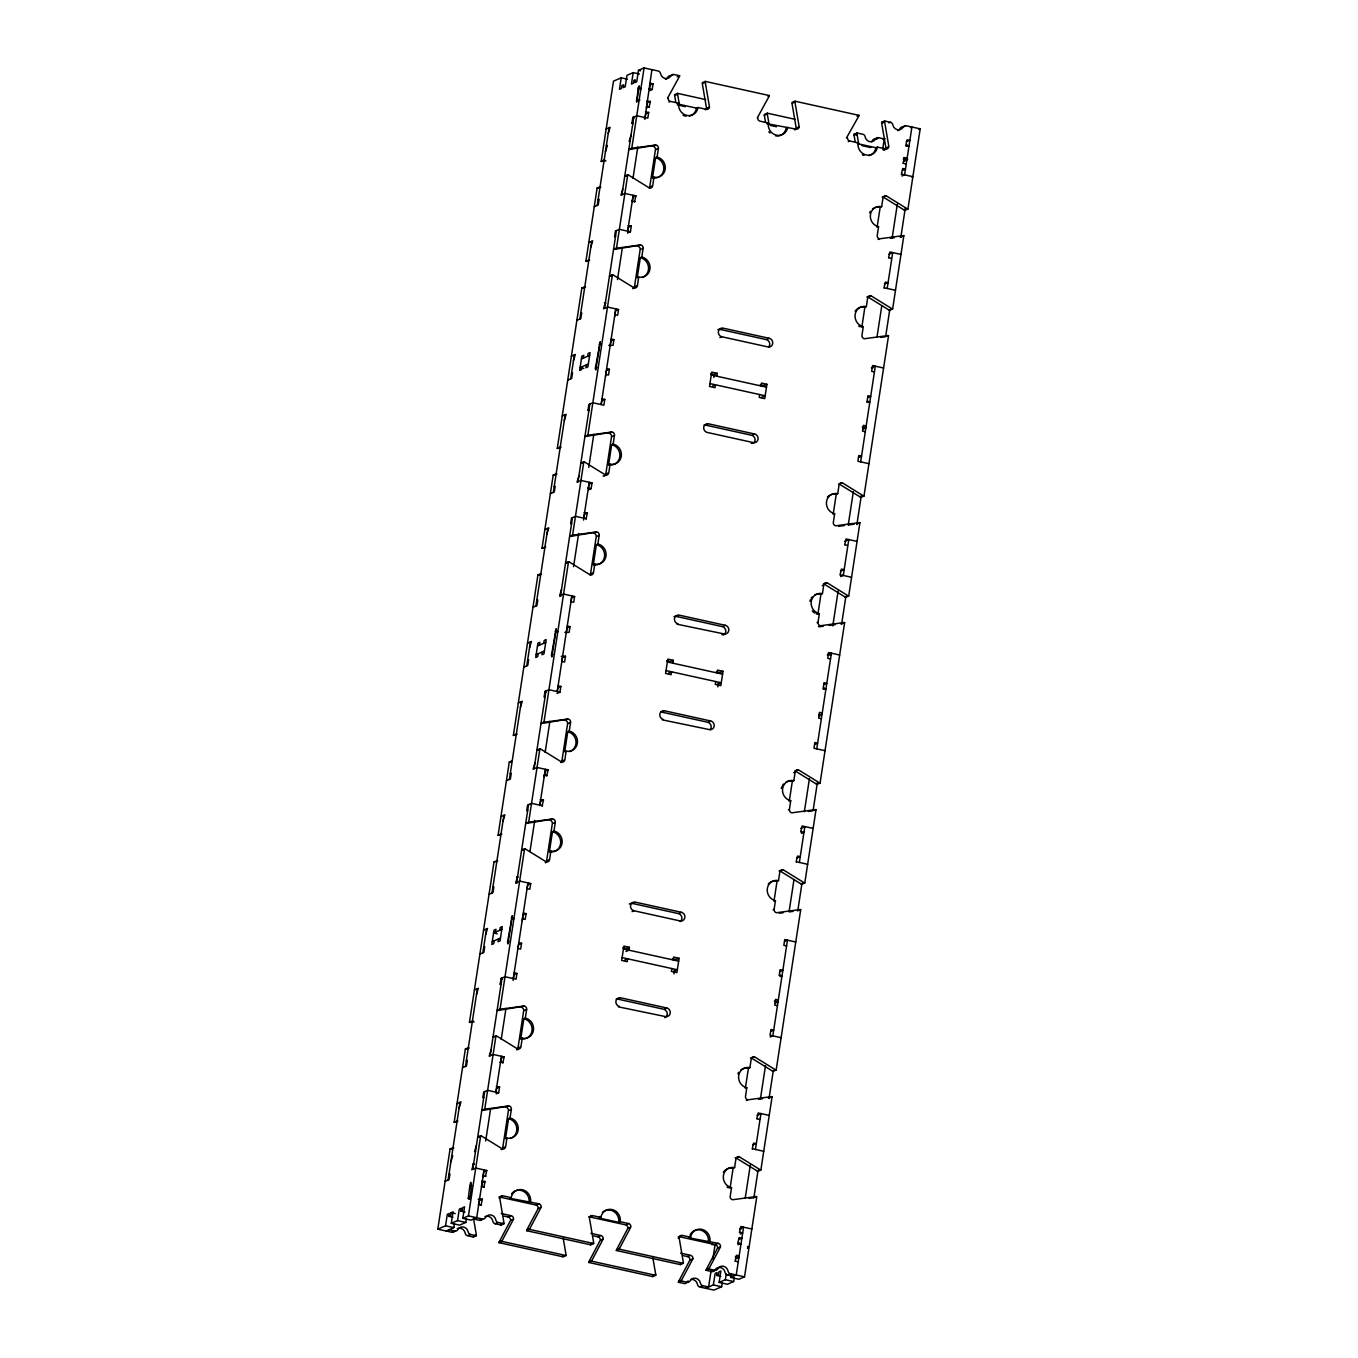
<?xml version="1.0" encoding="UTF-8"?>
<svg xmlns="http://www.w3.org/2000/svg" width="1358" height="1358" viewBox="0 0 1358 1358"><rect width="100%" height="100%" fill="white"/><g stroke="black" fill="none" stroke-linecap="round" stroke-linejoin="round"><path stroke-width="1.5" d="M907.585 146.104L907.348 144.966L906.346 146.019M824.476 689.304L824.136 687.844L823.237 689.117M468.323 1198.401C471.65 1204.936 472.601 1159.155 468.323 1198.401L470.394 1198.859M507.536 942.129L507.96 943.963L512.272 915.75L507.536 942.129L509.029 941.501M551.467 655.133L551.874 656.966L556.186 628.754L551.467 655.133L552.944 654.505M595.381 368.137L595.789 369.97L600.236 341.724L595.381 368.137L596.858 367.492M775.367 1001.253L775.774 1003.087L778.321 999.963L775.571 999.369L774.688 1005.107L777.455 1005.718M819.281 714.257L819.689 716.09L822.252 712.967L819.485 712.356L818.602 718.11L821.369 718.705M863.196 427.261L863.603 429.094L866.166 425.971L863.399 425.36L862.517 431.097L865.284 431.708M904.19 159.395L904.598 161.229L907.144 158.105L903.902 157.715M454.387 1231.197L451.908 1232.266L437.802 1229.16L450.075 1148.936L453.046 1147.663A2.971 2.767 66.6 0 1 453.81 1147.951M454.964 1122.353A2.971 2.767 66.6 0 1 454.166 1122.302L465.37 1049.021L468.34 1047.731A2.971 2.767 66.6 0 1 469.104 1048.02M474.163 1021.895L470.258 1022.421A2.971 2.767 66.6 0 1 469.444 1022.37L494.006 861.94L496.96 860.649A2.971 2.767 66.6 0 1 497.741 860.955M498.878 835.357A2.971 2.767 66.6 0 1 498.08 835.306L509.284 762.008L512.255 760.735M514.173 735.425A2.971 2.767 66.6 0 1 513.375 735.374L537.921 574.943L540.874 573.653M542.81 548.36A2.971 2.767 66.6 0 1 541.995 548.293L553.215 475.011L556.169 473.738A2.971 2.767 66.6 0 1 556.95 474.027M558.087 448.429A2.971 2.767 66.6 0 1 557.289 448.378L581.835 287.947L584.789 286.657A2.971 2.767 66.6 0 1 585.57 286.962M586.724 261.347A2.971 2.767 66.6 0 1 585.909 261.296L597.13 188.015L600.083 186.742A2.971 2.767 66.6 0 1 600.864 187.031M605.923 160.906L602.018 161.432A2.971 2.767 66.6 0 1 601.204 161.381L613.476 81.157L621.217 77.813L627.43 79.188M448.089 1180.034L459.989 1102.306M465.471 1066.437L477.371 988.709M482.854 952.824L486.52 928.906M492.003 893.038L503.903 815.309M509.386 779.441L521.285 701.713M526.768 665.827L530.435 641.91M535.918 606.041L547.817 528.313M553.3 492.445L565.2 414.716M570.699 378.831L574.349 354.913M579.849 319.045L591.732 241.317M597.231 205.431L609.114 127.703M437.802 1229.16L445.543 1225.799L447.308 1214.324L449.277 1213.475L448.836 1216.344L452.978 1217.26M621.217 77.813L619.452 89.288L621.421 88.44L621.862 85.571L623.678 84.773L623.237 87.642L625.206 86.793L626.972 75.318L633.201 72.619L639.414 73.977M466.405 1218.601L465.828 1222.438L459.581 1225.137L451.297 1223.303L453.063 1211.828L451.077 1212.677L450.652 1215.563L448.836 1216.344M494.227 940.755L493.786 943.623L491.817 944.489L494.006 930.128L495.976 929.279L495.534 932.148M538.141 653.758L537.7 656.627L535.731 657.493L537.921 643.132L539.907 642.283L539.466 645.152M582.056 366.762L581.614 369.631L579.645 370.496L581.835 356.136L583.821 355.287L583.38 358.156M446.086 1230.976L453.827 1227.632L454.404 1223.813M498.505 938.904L498.063 941.773L500.033 940.924L502.239 926.58L500.253 927.429L499.829 930.298M542.419 651.908L541.978 654.777L543.964 653.928L546.154 639.567L544.185 640.433L543.743 643.302M586.333 364.912L585.892 367.78L587.878 366.932L590.068 352.571L588.099 353.436L587.658 356.305M451.297 1223.303L457.544 1220.604L459.293 1209.129L461.279 1208.264L460.837 1211.149L464.979 1212.049M633.201 72.619L631.453 84.094L633.422 83.228L633.863 80.36L635.204 79.782L634.763 82.651L636.732 81.803L638.498 70.327L644.082 67.9L658.189 71.006A2.971 2.767 66.6 0 1 660.497 73.502A5.924 5.534 66.6 0 0 670.92 75.793A2.971 2.767 66.6 0 1 673.806 74.469L679.628 75.742A2.971 2.767 66.6 0 1 679.39 76.54L667.593 98.132M484.025 1169.883L476.709 1217.719L471.107 1220.146L462.823 1218.313L464.572 1206.838L462.603 1207.686L462.161 1210.572L460.837 1211.149M473.653 1163.602L471.786 1169.764L475.741 1168.067L486.775 1170.494L485.417 1176.452M501.56 984.482L500.185 984.177L501.068 978.439L505.023 976.725L516.057 979.169L516.94 973.431L514.173 972.82M517.092 883.073L515.701 882.768L517.568 876.606M558.087 685.824L560.854 686.435L559.971 692.173L548.938 689.728L544.982 691.443L544.1 697.18L545.084 696.756M561.007 596.077L559.615 595.772L561.482 589.61M589.406 410.489L588.014 410.184L588.897 404.446L592.852 402.732L603.886 405.176L604.768 399.422L602.018 398.828M605.396 302.613L603.546 308.775L607.484 307.061L618.535 309.505L617.652 315.243L614.885 314.632M633.32 123.493L631.945 123.188L632.811 117.45L636.766 115.736L647.817 118.163L648.683 112.425L645.44 112.035M472.771 1169.34L484.67 1091.611M490.153 1055.743L502.053 978.015M516.685 882.344L528.585 804.615M534.067 768.747L545.967 691.018M560.616 595.347L572.499 517.619M577.999 481.751L589.881 404.022M604.531 308.351L616.413 230.622M621.913 194.737L633.796 117.009M638.243 87.964L636.647 102.122L639.262 85.843L638.243 87.964L640.314 88.423M462.823 1218.313L468.425 1215.902L480.698 1135.678A2.971 2.767 66.6 0 1 481.462 1135.967L502.443 1148.97A2.971 2.767 66.6 0 0 505.651 1146.695L506.958 1138.089A10.372 9.676 66.6 0 0 518.162 1130.179A10.372 9.676 66.6 0 0 510.031 1118.007L511.355 1109.384A2.971 2.767 66.6 0 0 509.029 1105.904L485.57 1109.096A2.971 2.767 66.6 0 1 484.772 1109.045L481.801 1110.318A2.971 2.767 66.6 0 0 482.616 1110.369L508.537 1106.125M484.772 1109.045L495.976 1035.747A2.971 2.767 66.6 0 1 496.756 1036.052L517.737 1049.038A2.971 2.767 66.6 0 0 520.929 1046.78L522.253 1038.174A10.372 9.676 66.6 0 0 533.456 1030.247A10.372 9.676 66.6 0 0 525.325 1018.076L526.649 1009.469A2.971 2.767 66.6 0 0 524.324 1005.989L500.864 1009.164A2.971 2.767 66.6 0 1 500.067 1009.113L497.096 1010.386A2.971 2.767 66.6 0 0 497.911 1010.454L523.832 1006.193M500.067 1009.113L524.612 848.682A2.971 2.767 66.6 0 1 525.376 848.971L546.357 861.957A2.971 2.767 66.6 0 0 549.566 859.699L550.873 851.093A10.372 9.676 66.6 0 0 562.076 843.182A10.372 9.676 66.6 0 0 553.962 831.011L555.269 822.388A2.971 2.767 66.6 0 0 552.944 818.908L529.501 822.099A2.971 2.767 66.6 0 1 528.686 822.031L525.716 823.321A2.971 2.767 66.6 0 0 526.531 823.372L552.451 819.129M528.686 822.031L539.907 748.75A2.971 2.767 66.6 0 1 540.671 749.056L561.652 762.042A2.971 2.767 66.6 0 0 564.86 759.784L566.167 751.161A10.372 9.676 66.6 0 0 577.371 743.25A10.372 9.676 66.6 0 0 569.24 731.079L570.564 722.473A2.971 2.767 66.6 0 0 568.238 718.993L544.779 722.167A2.971 2.767 66.6 0 1 543.981 722.116L541.01 723.39A2.971 2.767 66.6 0 0 541.825 723.458L567.746 719.197M543.981 722.116L568.527 561.686A2.971 2.767 66.6 0 1 569.291 561.974L590.272 574.96A2.971 2.767 66.6 0 0 593.48 572.703L594.804 564.096A10.372 9.676 66.6 0 0 605.991 556.186A10.372 9.676 66.6 0 0 597.876 543.998L599.184 535.391A2.971 2.767 66.6 0 0 596.875 531.912L573.416 535.086A2.971 2.767 66.6 0 1 572.601 535.035L569.647 536.325A2.971 2.767 66.6 0 0 570.445 536.376L596.366 532.132M572.601 535.035L583.821 461.754A2.971 2.767 66.6 0 1 584.585 462.043L605.566 475.045A2.971 2.767 66.6 0 0 608.774 472.771L610.082 464.164A10.372 9.676 66.6 0 0 621.285 456.254A10.372 9.676 66.6 0 0 613.154 444.083L614.478 435.477A2.971 2.767 66.6 0 0 612.152 431.997L588.71 435.171A2.971 2.767 66.6 0 1 587.895 435.12L584.925 436.393A2.971 2.767 66.6 0 0 585.739 436.444L611.66 432.2M587.895 435.12L612.441 274.689A2.971 2.767 66.6 0 1 613.222 274.978L634.203 287.964A2.971 2.767 66.6 0 0 637.394 285.706L638.718 277.1A10.372 9.676 66.6 0 0 649.922 269.19A10.372 9.676 66.6 0 0 641.791 257.002L643.098 248.395A2.971 2.767 66.6 0 0 640.789 244.915L617.33 248.09A2.971 2.767 66.6 0 1 616.515 248.039L613.561 249.329A2.971 2.767 66.6 0 0 614.359 249.38L640.297 245.136M616.515 248.039L627.736 174.758A2.971 2.767 66.6 0 1 628.499 175.046L649.48 188.032A2.971 2.767 66.6 0 0 652.689 185.774L654.013 177.168A10.372 9.676 66.6 0 0 665.199 169.258A10.372 9.676 66.6 0 0 657.085 157.087L658.392 148.463A2.971 2.767 66.6 0 0 656.067 144.983L632.624 148.175A2.971 2.767 66.6 0 1 631.809 148.107L628.856 149.397A2.971 2.767 66.6 0 0 629.654 149.448L655.574 145.204M631.809 148.107L644.082 67.9M485.672 1140.992L490.476 1109.639M501.221 1039.413L505.974 1008.349M529.976 851.517L534.729 820.47M545.135 752.417L549.888 721.353M573.568 566.592L578.644 533.473M588.744 467.475L593.802 434.356M617.483 279.595L622.236 248.548M632.998 178.288L637.785 146.936M495.908 1092.155L501.408 1056.286M513.29 978.558L527.939 882.887M539.839 805.158L545.322 769.29M571.854 595.89L557.221 691.561L557.9 687.708L560.854 686.435M583.753 518.162L589.236 482.294M615.768 308.894L601.136 404.565L601.815 400.712L604.768 399.422M627.668 231.166L633.151 195.297M478.848 1204.308L479.425 1200.489L482.396 1199.199L481.021 1205.157M482.939 1177.522L483.821 1171.784L486.775 1170.494M495.925 1092.613L496.587 1088.318L499.557 1087.028L498.675 1092.766L496.213 1093.835M500.542 1062.482L501.204 1058.188L504.158 1056.897L502.799 1062.856M513.103 980.442L513.969 974.705L516.94 973.431M522.253 920.656L523.119 914.919L526.089 913.628L525.207 919.383L522.44 918.772M539.856 805.617L540.501 801.322L543.472 800.032L542.097 805.99M544.235 776.929L545.118 771.174L548.089 769.901L546.714 775.859M566.456 631.742L567.05 627.922L570.004 626.632L569.121 632.37L564.877 632.404M583.55 520.063L584.432 514.309L587.386 513.035L586.011 518.994M588.37 488.49L589.033 484.178L592.003 482.905L591.12 488.642L588.659 489.712M605.549 376.319L606.415 370.581L609.386 369.291L608.503 375.029L605.736 374.418M610.37 344.745L610.964 340.926L613.918 339.636L613.035 345.373L608.808 345.407M614.699 316.533L615.564 310.778L618.535 309.505M627.685 231.624L628.347 227.312L631.3 226.039L630.435 231.777L627.464 233.05M632.302 201.493L632.947 197.182L635.917 195.892L634.542 201.85M644.846 119.453L645.729 113.716L648.683 112.425M646.527 108.453L647.41 102.716L650.38 101.426L649.005 107.384M649.464 89.322L650.126 85.011L653.079 83.738L652.196 89.475L649.735 90.545M483.72 1187.452L485.095 1181.494L481.835 1181.104M521.557 943.284L520.674 949.038L517.907 948.427L518.586 944.574L521.557 943.284L518.79 942.69M530.706 883.498L529.824 889.235L527.057 888.624L527.736 884.788L530.706 883.498L519.656 881.07L515.701 882.768M565.471 656.287L564.589 662.042L561.822 661.431L562.501 657.578L565.471 656.287L561.227 656.321M574.621 596.501L573.738 602.239L570.971 601.628L571.65 597.792L574.621 596.501L563.57 594.057L559.615 595.772M502.002 1149.462A2.971 2.767 66.6 0 0 502.681 1147.985L508.401 1110.674A2.971 2.767 66.6 0 0 506.076 1107.194M516.855 1049.904A2.971 2.767 66.6 0 0 517.975 1048.053L523.679 1010.742A2.971 2.767 66.6 0 0 521.37 1007.263M545.475 862.839A2.971 2.767 66.6 0 0 546.595 860.989L552.316 823.678A2.971 2.767 66.6 0 0 549.99 820.198M561.194 762.534A2.971 2.767 66.6 0 0 561.889 761.057L567.593 723.746A2.971 2.767 66.6 0 0 565.284 720.266M590.17 574.994A2.971 2.767 66.6 0 0 590.509 573.993L596.23 536.682A2.971 2.767 66.6 0 0 593.904 533.202M604.683 475.911A2.971 2.767 66.6 0 0 605.804 474.061L611.524 436.75A2.971 2.767 66.6 0 0 609.199 433.27M633.745 288.456A2.971 2.767 66.6 0 0 634.441 286.996L640.144 249.685A2.971 2.767 66.6 0 0 637.819 246.205M649.362 188.083A2.971 2.767 66.6 0 0 649.718 187.065L655.439 149.753A2.971 2.767 66.6 0 0 653.113 146.274M510.031 1118.007L508.554 1118.636L505.482 1138.734L506.958 1138.089M525.563 1038.615A10.372 9.676 66.6 0 1 520.776 1038.802L523.849 1018.721L525.325 1018.076M550.873 851.093L549.396 851.738L552.468 831.639L553.962 831.011M569.24 731.079L567.763 731.724L564.69 751.806L566.167 751.161M594.804 564.096L593.31 564.741L596.383 544.643L597.876 543.998M610.082 464.164L608.605 464.809L611.677 444.728L613.154 444.083M641.791 257.002L640.314 257.647L637.241 277.745L638.718 277.1M657.306 177.609A10.372 9.676 66.6 0 1 652.519 177.813L655.591 157.715L657.085 157.087M713.833 377.473L714.274 374.604L717.228 373.314L716.786 376.183M624.68 960.089L627.634 958.799L627.209 961.668L621.675 960.445L623.882 946.102L629.399 947.324L628.958 950.193L625.987 951.466M672.872 663.196L673.313 660.327L667.796 659.105L665.59 673.449L671.124 674.671L671.565 671.803L668.594 673.076M671.82 968.543L671.378 971.411L676.895 972.634L679.102 958.29L673.568 957.067L673.127 959.936M715.734 681.546L715.293 684.415L720.809 685.637L723.016 671.293L717.482 670.071L717.058 672.94M759.648 394.55L759.207 397.419L764.741 398.641L766.931 384.297L761.414 383.075L760.972 385.944M673.941 973.924L674.57 969.816M717.856 686.927L718.484 682.819M711.049 1270.952L708.587 1286.994L702.765 1285.703A2.971 2.767 66.6 0 1 700.456 1283.208A5.924 5.534 66.6 0 0 691.052 1279.575L689.541 1281.596A2.971 2.767 66.6 0 1 687.148 1282.258L681.326 1280.967L678.372 1282.258A2.971 2.767 66.6 0 1 678.61 1281.46L689.915 1260.071A2.971 2.767 66.6 0 0 687.589 1256.591L683.447 1255.692M712.882 1258.934L715.038 1244.896L711.779 1244.505M882.734 149.024L884.262 138.991L878.439 137.701L875.978 138.771M705.634 1288.267L713.374 1284.923L715.123 1273.448L717.092 1272.582L716.651 1275.451L720.792 1276.367M734.61 1167.574L733.116 1168.22L730.044 1188.301L731.538 1187.656A10.372 9.676 66.6 0 1 723.407 1175.485A10.372 9.676 66.6 0 1 734.61 1167.574L735.917 1158.968A2.971 2.767 66.6 0 1 739.125 1156.693L760.107 1169.696A2.971 2.767 66.6 0 0 760.87 1169.985L772.091 1096.704A2.971 2.767 66.6 0 0 771.276 1096.653L747.817 1099.827A2.971 2.767 66.6 0 1 745.508 1096.347L746.815 1087.741A10.372 9.676 66.6 0 1 738.701 1075.553A10.372 9.676 66.6 0 1 749.888 1067.643L751.212 1059.036A2.971 2.767 66.6 0 1 754.42 1056.779L775.401 1069.764A2.971 2.767 66.6 0 0 776.165 1070.053L800.711 909.622A2.971 2.767 66.6 0 0 799.913 909.571L776.453 912.746A2.971 2.767 66.6 0 1 774.128 909.266L775.452 900.66A10.372 9.676 66.6 0 1 767.321 888.488A10.372 9.676 66.6 0 1 778.524 880.578L779.832 871.955A2.971 2.767 66.6 0 1 783.04 869.697L804.021 882.683A2.971 2.767 66.6 0 0 804.785 882.989L816.005 809.707A2.971 2.767 66.6 0 0 815.19 809.64L791.748 812.831A2.971 2.767 66.6 0 1 789.422 809.351L790.729 800.728A10.372 9.676 66.6 0 1 782.615 788.557A10.372 9.676 66.6 0 1 793.819 780.646L795.126 772.04A2.971 2.767 66.6 0 1 798.334 769.782L819.315 782.768A2.971 2.767 66.6 0 0 820.079 783.057L844.625 622.626A2.971 2.767 66.6 0 0 843.827 622.575L820.368 625.749A2.971 2.767 66.6 0 1 818.042 622.27L819.366 613.663A10.372 9.676 66.6 0 1 811.235 601.492A10.372 9.676 66.6 0 1 822.439 593.582L823.763 584.959A2.971 2.767 66.6 0 1 826.954 582.701L847.935 595.687A2.971 2.767 66.6 0 0 848.716 595.992L859.92 522.694A2.971 2.767 66.6 0 0 859.122 522.643L835.662 525.835A2.971 2.767 66.6 0 1 833.337 522.355L834.661 513.731A10.372 9.676 66.6 0 1 826.53 501.56A10.372 9.676 66.6 0 1 837.733 493.65L839.04 485.044A2.971 2.767 66.6 0 1 842.249 482.769L863.23 495.772A2.971 2.767 66.6 0 0 863.994 496.06L888.556 335.63A2.971 2.767 66.6 0 0 887.742 335.579L864.282 338.753A2.971 2.767 66.6 0 1 861.957 335.273L863.281 326.667A10.372 9.676 66.6 0 1 855.15 314.479A10.372 9.676 66.6 0 1 866.353 306.568L867.677 297.962A2.971 2.767 66.6 0 1 870.868 295.704L891.85 308.69A2.971 2.767 66.6 0 0 892.63 308.979L903.834 235.698A2.971 2.767 66.6 0 0 903.036 235.647L879.577 238.821A2.971 2.767 66.6 0 1 877.251 235.341L878.575 226.735A10.372 9.676 66.6 0 1 870.444 214.564A10.372 9.676 66.6 0 1 881.648 206.654L882.955 198.03A2.971 2.767 66.6 0 1 886.163 195.773L907.144 208.759A2.971 2.767 66.6 0 0 907.925 209.064L920.198 128.84L906.092 125.734A2.971 2.767 66.6 0 0 903.189 127.075A5.924 5.534 66.6 0 1 892.783 124.766A2.971 2.767 66.6 0 0 890.458 122.288L884.635 120.998L881.681 122.288A2.971 2.767 66.6 0 0 881.665 123.137L885.908 147.937A2.971 2.767 66.6 0 1 884.296 150.059M749.888 1067.643L748.411 1068.288L745.338 1088.369L746.815 1087.741M778.524 880.578L777.048 881.206L773.958 901.305L775.452 900.66M793.819 780.646L792.325 781.291L789.253 801.373L790.729 800.728M816.311 613.816A10.372 9.676 66.6 0 0 817.889 614.308L820.962 594.21L822.439 593.582M837.733 493.65L836.239 494.295L833.167 514.376L834.661 513.731M861.804 327.312L864.876 307.214L866.353 306.568M881.648 206.654L880.171 207.282L877.098 227.38L878.575 226.735M731.232 1273.617L730.638 1277.437L738.922 1279.27L744.524 1276.843L756.796 1196.619A2.971 2.767 66.6 0 0 755.982 1196.568L732.539 1199.742A2.971 2.767 66.6 0 1 730.214 1196.279L731.538 1187.656M734.237 1277.725L733.643 1281.545L727.413 1284.261L719.129 1282.427L720.877 1270.952L718.908 1271.801L718.467 1274.67L716.651 1275.451M691.205 1279.423A5.924 5.534 66.6 0 1 697.503 1284.498A2.971 2.767 66.6 0 0 699.811 1286.994L713.918 1290.1L721.641 1286.756L722.235 1282.92M719.129 1282.427L725.359 1279.728L726.241 1273.991M735.034 1261.226L736.409 1255.267L739.159 1255.878L737.683 1256.523M737.75 1243.521L739.108 1237.579L741.875 1238.173L738.922 1239.464M739.431 1232.521L740.806 1226.563L751.84 1229.007M745.219 1198.282L750.329 1164.841M752.196 1149.055L753.571 1143.096L756.338 1143.708L752.671 1144.845M756.813 1118.924L758.188 1112.966L769.222 1115.41M760.446 1098.775L765.505 1065.64M789.202 910.879L793.955 879.831M796.111 862.058L797.486 856.1L800.252 856.711L796.603 857.849M800.728 831.928L802.103 825.97L813.136 828.397M804.36 811.761L809.436 778.643M832.793 625.953L838.175 590.764M840.025 575.062L841.4 569.104L844.167 569.715L840.517 570.835M844.642 544.914L846.017 538.973L857.068 541.401M848.275 524.765L853.35 491.647M877.03 336.886L881.783 305.822M883.956 288.066L885.314 282.108L888.081 282.719L884.431 283.839M888.556 257.918L889.931 251.977L900.982 254.404M892.206 237.667L897.332 204.226M901.339 174.452L902.714 168.494L905.463 169.105L902.51 170.395M903.019 163.452L904.394 157.494M905.718 145.747L907.093 139.806L909.86 140.417L906.21 141.538M755.455 1149.445L760.938 1113.577L757 1115.291M799.37 862.449L804.853 826.581L800.914 828.295M816.752 748.852L831.402 653.181L827.446 654.895L828.821 655.201M860.666 461.856L875.316 366.185L871.361 367.899L872.736 368.205M887.198 288.456L892.698 252.571L888.743 254.286M753.826 1198.011L757.985 1170.851M769.035 1098.52L773.16 1071.615M797.791 910.641L801.916 883.719M813.272 809.453L817.397 782.548M841.705 623.645L845.83 596.722M856.881 524.528L861.311 495.551M885.637 336.648L889.745 309.726M900.812 237.412L905.294 208.147M747.494 1248.375L747.8 1246.389M737.632 1256.88C737.496 1260.801 733.931 1256.693 738.226 1257.966M738.107 1244.811C739.142 1240.499 739.346 1245.371 740.993 1243.928L738.243 1243.317M867.032 402.528C868.254 398.522 868.051 404.056 869.816 402.053L867.066 401.442L867.932 395.704L870.699 396.315L867.745 397.605M779.475 975.723C780.986 972.905 779.933 978.779 781.987 976.062L779.22 975.451L780.103 969.714L782.87 970.308L779.899 971.598M757.272 117.925L769.086 96.333A2.971 2.767 66.6 0 0 769.324 95.552L705.26 81.412L702.307 82.685A2.971 2.767 66.6 0 0 702.29 83.534L706.533 108.351A2.971 2.767 66.6 0 1 706.177 109.353M846.475 137.939L858.765 116.143A2.971 2.767 66.6 0 0 859.003 115.345L794.956 101.205L791.986 102.478A2.971 2.767 66.6 0 0 791.986 103.327L796.229 128.144A2.971 2.767 66.6 0 1 795.533 129.621M563.197 1238.123L566.014 1254.673A2.971 2.767 66.6 0 1 566.014 1255.522L563.044 1256.795L498.997 1242.655A2.971 2.767 66.6 0 1 499.235 1241.857L510.54 1220.486A2.971 2.767 66.6 0 0 508.215 1217.006L504.073 1216.089M501.204 1213.526L511.185 1215.716A2.971 2.767 66.6 0 1 513.511 1219.195L502.188 1240.584A2.971 2.767 66.6 0 0 501.951 1241.382L498.997 1242.655M540.654 1207.432L538.192 1208.501L526.87 1229.89A2.971 2.767 66.6 0 0 526.632 1230.688L590.696 1244.828L593.65 1243.538A2.971 2.767 66.6 0 0 593.667 1242.689L589.423 1217.888A2.971 2.767 66.6 0 1 592.614 1215.614L600.898 1217.447A10.372 9.676 66.6 0 1 612.102 1209.537A10.372 9.676 66.6 0 1 620.233 1221.708L628.516 1223.541A2.971 2.767 66.6 0 1 630.842 1227.021L619.52 1248.409A2.971 2.767 66.6 0 0 619.282 1249.19L616.328 1250.48A2.971 2.767 66.6 0 1 616.566 1249.683L627.871 1228.311L630.35 1227.242M526.632 1230.688L529.603 1229.397A2.971 2.767 66.6 0 1 529.841 1228.6L541.146 1207.228A2.971 2.767 66.6 0 0 538.82 1203.748L509.742 1198.299L511.219 1197.654A10.372 9.676 66.6 0 1 522.423 1189.744A10.372 9.676 66.6 0 1 530.537 1201.915M652.875 1257.932L655.71 1274.466A2.971 2.767 66.6 0 1 655.693 1275.315L652.74 1276.588L588.676 1262.448A2.971 2.767 66.6 0 1 588.914 1261.667L600.236 1240.278A2.971 2.767 66.6 0 0 597.91 1236.799L593.769 1235.882M590.9 1233.319L600.864 1235.525A2.971 2.767 66.6 0 1 603.19 1239.005L591.884 1260.377A2.971 2.767 66.6 0 0 591.647 1261.175L588.676 1262.448M680.596 1253.111L690.56 1255.318A2.971 2.767 66.6 0 1 692.886 1258.798L681.563 1280.17A2.971 2.767 66.6 0 0 681.326 1280.967M720.029 1247.034L717.567 1248.104L706.262 1269.475A2.971 2.767 66.6 0 0 706.007 1270.273L711.83 1271.563A2.971 2.767 66.6 0 0 714.732 1270.222A5.924 5.534 66.6 0 1 725.138 1272.514A2.971 2.767 66.6 0 0 727.447 1275.009L733.286 1276.299M706.007 1270.273L708.978 1269A2.971 2.767 66.6 0 1 709.216 1268.202L720.521 1246.814A2.971 2.767 66.6 0 0 718.212 1243.334L689.117 1237.885A10.372 9.676 66.6 0 1 689.491 1236.255M688.099 1280.849L686.588 1282.869A2.971 2.767 66.6 0 1 684.194 1283.531L678.372 1282.258M651.874 69.937L645.05 117.569L644.065 117.993M639.669 87.676L638.192 88.321L640.959 88.932M649.82 83.33L653.079 83.738M673.313 74.673L670.852 75.742A2.971 2.767 66.6 0 0 667.949 77.083A5.924 5.534 66.6 0 1 665.505 79.409M677.167 76.812L679.628 75.742M648.954 89.068L652.196 89.475M646.629 101.256L650.38 101.426M646.238 106.773L649.497 107.163M705.651 99.575L677.625 93.379L674.654 94.67A2.971 2.767 66.6 0 0 674.654 95.518L675.707 101.714M674.654 95.518L677.116 94.449M702.782 83.313L705.26 82.244A2.971 2.767 66.6 0 1 705.26 81.412M606.16 128.993L610.098 127.279L608.248 133.457M668.917 102.037L669.918 101.612M631.945 123.188L632.93 122.763M677.201 103.87L678.694 103.225A10.372 9.676 66.6 0 0 686.809 115.413A10.372 9.676 66.6 0 0 698.012 107.503L706.296 109.319A2.971 2.767 66.6 0 0 709.504 107.061L705.26 82.244M606.33 145.883L607.332 145.459L605.464 151.621M631.029 135.189L629.161 141.368L630.146 140.926M689.338 116.058A10.372 9.676 66.6 0 0 696.535 108.131L698.012 107.503M706.533 108.351L709.012 107.282M705.311 109.743L706.296 109.319M601.204 161.381L604.157 160.091A2.971 2.767 66.6 0 0 604.972 160.142L602.511 161.212M630.146 149.244L632.624 148.175M767.847 96.18L769.324 95.552M655.931 149.533L658.392 148.463M795.33 119.368L767.304 113.172L764.35 114.462A2.971 2.767 66.6 0 0 764.333 115.311L765.403 121.507M764.333 115.311L766.812 114.242M792.478 103.123L794.939 102.054A2.971 2.767 66.6 0 1 794.956 101.205M624.765 176.048L627.736 174.758M600.372 187.234L597.893 188.304A2.971 2.767 66.6 0 0 597.13 188.015M626.53 175.912L628.007 175.267M787.708 127.296A10.372 9.676 66.6 0 1 776.504 135.206A10.372 9.676 66.6 0 1 768.373 123.018L766.897 123.663L795.992 129.129A2.971 2.767 66.6 0 0 799.183 126.854L794.939 102.054M598.097 199.694L599.099 199.27L598.216 205.007L594.261 206.722M622.796 189L620.929 195.179L624.867 193.464L635.917 195.892M652.519 177.813L654.013 177.168M649.718 187.065L652.196 185.995M796.229 128.144L798.691 127.075M794.498 129.757L795.992 129.129M631.776 201.239L635.035 201.646M857.034 116.194L859.003 115.345M588.778 242.59L592.716 240.892L590.849 247.054M628.058 225.632L631.3 226.039M615.547 236.36L614.546 236.784L615.429 231.047L619.384 229.332L630.435 231.777M855.082 141.3L854.029 135.104A2.971 2.767 66.6 0 1 854.029 134.255L857 132.982L862.822 134.255A2.971 2.767 66.6 0 1 864.859 135.902L865.674 138.431A5.924 5.534 66.6 0 0 875.537 139.042L876.929 139.314M854.029 135.104L856.491 134.035M882.157 122.916L884.635 121.847A2.971 2.767 66.6 0 1 884.635 120.998M888.981 122.933L890.458 122.288M848.292 141.639L849.293 141.215M857.322 143.15L858.069 142.828A10.372 9.676 66.6 0 0 866.183 154.999A10.372 9.676 66.6 0 0 877.387 147.088L885.671 148.922A2.971 2.767 66.6 0 0 888.879 146.664L884.635 121.847M585.909 261.296L588.88 260.023A2.971 2.767 66.6 0 0 589.678 260.074M587.216 261.143L588.693 260.498M614.851 249.159L617.33 248.09M903.121 127.007L905.599 125.938M883.192 139.45L885.093 138.635M910.454 127.652L911.914 127.024L904.581 174.843L901.95 175.997M640.636 249.465L643.098 248.395M868.713 155.661A10.372 9.676 66.6 0 0 875.91 147.733L877.387 147.088M918.721 129.485L920.198 128.84M885.908 147.937L888.387 146.868M883.209 149.991L885.671 148.922M612.441 274.689L609.487 275.963A2.971 2.767 66.6 0 1 610.251 276.268L611.728 275.623M585.077 287.166L582.599 288.236A2.971 2.767 66.6 0 0 581.835 287.947M905.786 164.063L903.511 163.232M634.441 286.996L636.902 285.927M632.709 288.609L634.203 287.964M580.715 313.308L581.699 312.866L580.834 318.621L576.878 320.318M911.88 177.1L912.865 176.676L901.831 174.248M883.702 196.842L886.163 195.773M882.157 197.046A2.971 2.767 66.6 0 1 883.209 197.063L904.19 210.049L906.652 208.979M907.925 209.064L904.954 210.337A2.971 2.767 66.6 0 1 904.19 210.049M571.395 356.203L575.334 354.489L573.466 360.651M599.031 344.219L600.525 343.574M581.411 359.004L589.644 355.44M588.32 364.046L580.087 367.611L583.77 368.425M878.1 239.466L879.084 239.042M571.565 373.094L572.55 372.669L571.684 378.407L567.729 380.121M900.558 236.716L903.036 235.647M903.834 235.698L900.88 236.988A2.971 2.767 66.6 0 0 900.065 236.937M717.856 329.638A4.447 4.142 66.6 0 1 720.232 329.434L722.201 328.585M891.323 258.529L889.049 257.714M719.893 337.616L721.879 336.767L767.898 346.918A4.447 4.142 66.6 0 0 772.685 343.523A4.447 4.142 66.6 0 0 769.205 338.312L723.186 328.161A4.447 4.142 66.6 0 0 718.382 331.539A4.447 4.142 66.6 0 0 721.879 336.767M562.246 415.989L566.184 414.275L564.317 420.454M588.014 410.184L589.016 409.76M767.236 339.161L769.205 338.312M868.407 296.774L870.868 295.704M557.289 448.378L560.243 447.088A2.971 2.767 66.6 0 0 561.058 447.138L558.579 448.208M586.232 436.241L588.71 435.171M712.509 386.079L715.479 384.806L715.038 387.675L709.521 386.453L711.711 372.109L717.228 373.314M866.862 296.961A2.971 2.767 66.6 0 1 867.915 296.995L888.896 309.98L891.357 308.911M892.63 308.979L889.66 310.269A2.971 2.767 66.6 0 1 888.896 309.98M612.017 436.546L614.478 435.477M583.821 461.754L580.851 463.044A2.971 2.767 66.6 0 1 581.631 463.333L583.108 462.688M556.441 474.248L553.979 475.317A2.971 2.767 66.6 0 0 553.215 475.011M766.931 384.297L763.96 385.57L760.293 384.755M886.757 336.003L887.742 335.579M554.183 486.69L555.167 486.266L554.302 492.003L550.346 493.718M578.864 475.996L576.997 482.175L580.952 480.46L592.003 482.905M761.227 397.487L765.165 395.772L709.945 383.584M704.021 425.071A4.447 4.142 66.6 0 1 705.583 425.105L707.569 424.256M605.804 474.061L608.282 472.991M603.105 476.115L605.566 475.045M587.861 488.235L591.12 488.642M752.587 434.832L754.573 433.983A4.447 4.142 66.6 0 1 758.053 439.194A4.447 4.142 66.6 0 1 753.249 442.589L707.229 432.438A4.447 4.142 66.6 0 1 703.75 427.21A4.447 4.142 66.6 0 1 708.553 423.815L754.573 433.983M544.864 529.603L548.802 527.889L546.934 534.05M584.127 512.645L587.386 513.035M751.28 443.438L752.264 443.014M571.616 523.356L570.632 523.781L571.514 518.043L575.469 516.329L586.503 518.773M541.995 548.293L544.948 547.019M543.302 548.14L545.763 547.07M570.937 536.155L573.416 535.086M596.722 536.461L599.184 535.391M568.527 561.686L565.556 562.959A2.971 2.767 66.6 0 1 566.337 563.264L568.798 562.195M538.685 575.232L541.163 574.162M858.596 457.391L861.549 456.101L858.782 455.507L857.916 461.245L868.95 463.672M590.509 573.993L592.988 572.923M536.8 600.304L537.785 599.88L536.919 605.617L532.964 607.332M839.77 483.838L842.249 482.769M838.769 483.991A2.971 2.767 66.6 0 1 839.278 484.059L860.259 497.045L862.737 495.976M863.994 496.06L861.04 497.351A2.971 2.767 66.6 0 1 860.259 497.045M527.481 643.2L531.419 641.485L529.552 647.647M556.593 630.587L555.116 631.215L557.883 631.826M537.496 646.001L545.712 642.436M536.172 654.607L544.405 651.042M527.651 660.09L528.635 659.665L527.77 665.403L523.815 667.117M856.643 523.713L859.122 522.643M857.95 523.56L859.92 522.694M844.829 541.282L848.784 539.584L843.284 575.452L840.653 576.59M673.941 616.634A4.447 4.142 66.6 0 1 676.318 616.43L678.287 615.581M847.409 545.526L845.134 544.711M676.963 624.188L723.967 633.914A4.447 4.142 66.6 0 0 728.771 630.536A4.447 4.142 66.6 0 0 725.291 625.308L679.272 615.157A4.447 4.142 66.6 0 0 674.468 618.552A4.447 4.142 66.6 0 0 677.965 623.763M518.332 702.986L522.27 701.271L520.403 707.45M557.018 693.446L559.971 692.173M723.322 626.174L725.291 625.308M824.493 583.77L826.954 582.701M822.269 585.604L823.254 585.179M721.998 634.78L722.982 634.356M673.313 660.327L670.36 661.601L666.676 660.786M513.375 735.374L516.329 734.084M514.665 735.204L517.143 734.135M542.317 723.237L544.779 722.167M823.491 583.923A2.971 2.767 66.6 0 1 824 583.991L844.982 596.977L847.443 595.907M848.716 595.992L845.745 597.265A2.971 2.767 66.6 0 1 844.982 596.977M817.889 614.308L819.366 613.663M568.102 723.542L570.564 722.473M817.058 622.694L818.042 622.27M818.399 626.615L819.876 625.97M539.907 748.75L536.936 750.04A2.971 2.767 66.6 0 1 537.717 750.329L540.178 749.26M511.049 761.889L510.065 762.313A2.971 2.767 66.6 0 0 509.284 762.008M723.016 671.293L720.046 672.566L716.362 671.769M841.349 623.645L843.827 622.575M844.625 622.626L841.671 623.916A2.971 2.767 66.6 0 0 840.857 623.865M510.269 773.704L511.253 773.262L510.37 779L506.432 780.714M534.95 763.009L533.083 769.171L537.038 767.457L548.089 769.901M717.313 684.483L721.251 682.768L666.031 670.58M660.905 712.016A4.447 4.142 66.6 0 1 661.669 712.101L663.655 711.253M561.889 761.057L564.368 759.988M560.667 762.466L561.652 762.042M662.331 719.859L709.334 729.586A4.447 4.142 66.6 0 0 714.138 726.191A4.447 4.142 66.6 0 0 710.658 720.979L664.639 710.811A4.447 4.142 66.6 0 0 659.835 714.206A4.447 4.142 66.6 0 0 663.315 719.434M543.947 775.248L547.206 775.639M708.672 721.828L710.658 720.979M500.932 816.599L504.887 814.885L503.02 821.047M540.212 799.641L543.472 800.032M527.702 810.353L526.717 810.777L527.6 805.039L531.555 803.342L542.589 805.769M823.814 684.602L826.784 683.312L824.017 682.701L823.135 688.455L825.902 689.049M498.08 835.306L501.034 834.016A2.971 2.767 66.6 0 0 501.849 834.067L499.388 835.136M527.023 823.169L529.501 822.099M552.808 823.457L555.269 822.388M524.612 848.682L521.642 849.972A2.971 2.767 66.6 0 1 522.423 850.261L523.407 849.836M496.247 861.6L497.249 861.159M814.664 744.388L817.635 743.115L814.868 742.503L813.985 748.241L825.036 750.668M546.595 860.989L549.073 859.92M545.373 862.398L546.357 861.957M492.886 887.3L493.871 886.876L492.988 892.613L489.05 894.328M795.856 770.852L798.334 769.782M793.649 772.685L794.634 772.244M794.854 770.988A2.971 2.767 66.6 0 1 795.364 771.055L816.345 784.041L818.823 782.972M820.079 783.057L817.126 784.347A2.971 2.767 66.6 0 1 816.345 784.041M483.55 930.196L487.505 928.482L485.638 934.66M512.679 917.584L511.202 918.229L513.969 918.823M501.798 929.432L493.582 932.997L497.249 933.812M788.438 809.775L789.422 809.351M492.258 941.62L500.491 938.055M483.737 947.086L484.721 946.662L483.838 952.399L479.9 954.114M814.206 810.081L815.19 809.64M815.021 810.132L816.005 809.707M630.825 903.393A4.447 4.142 66.6 0 1 632.387 903.443L634.373 902.578M801.509 833.388L803.987 832.318L801.22 831.707M632.064 911.625L634.033 910.76L680.052 920.928A4.447 4.142 66.6 0 0 684.856 917.533A4.447 4.142 66.6 0 0 681.376 912.304L635.357 902.153A4.447 4.142 66.6 0 0 630.553 905.548A4.447 4.142 66.6 0 0 634.033 910.76M474.4 989.982L478.356 988.285L476.488 994.446M500.185 984.177L501.17 983.752M679.407 913.17L681.376 912.304M780.561 870.767L783.04 869.697M629.399 947.324L626.428 948.597L622.745 947.782M469.444 1022.37L472.414 1021.08A2.971 2.767 66.6 0 0 473.229 1021.148L470.751 1022.218M498.403 1010.233L500.864 1009.164M779.034 870.97A2.971 2.767 66.6 0 1 780.069 870.987L801.05 883.973L803.529 882.904M804.785 882.989L801.831 884.262A2.971 2.767 66.6 0 1 801.05 883.973M524.171 1010.539L526.649 1009.469M773.143 909.707L774.128 909.266M493.022 1037.037L495.976 1035.747M468.612 1048.24L466.15 1049.31A2.971 2.767 66.6 0 0 465.37 1049.021M494.787 1036.901L496.264 1036.256M679.102 958.29L676.131 959.58L672.448 958.765M797.435 910.641L799.913 909.571M798.487 910.59L800.711 909.622M466.354 1060.7L467.339 1060.259L466.456 1066.013L462.518 1067.711M491.036 1050.006L489.169 1056.168L493.124 1054.453L504.158 1056.897M673.398 971.479L677.336 969.765L622.117 957.577M520.776 1038.802L522.253 1038.174M616.192 999.064A4.447 4.142 66.6 0 1 617.754 999.098L619.723 998.249M517.975 1048.053L520.437 1046.984M516.753 1049.462L517.737 1049.038M618.416 1006.855L665.42 1016.582A4.447 4.142 66.6 0 0 670.224 1013.187A4.447 4.142 66.6 0 0 666.727 1007.975L620.725 997.824A4.447 4.142 66.6 0 0 615.921 1001.202A4.447 4.142 66.6 0 0 619.401 1006.431M500.033 1062.245L503.292 1062.635M784.839 941.315L787.47 940.177L772.838 1035.848L770.207 1036.986M664.758 1008.824L666.727 1007.975M457.018 1103.596L460.973 1101.881L459.106 1108.043M496.298 1086.638L499.557 1087.028M483.788 1097.349L482.803 1097.79L483.686 1092.036L487.624 1090.338L498.675 1092.766M454.166 1122.302L457.12 1121.012A2.971 2.767 66.6 0 0 457.935 1121.063M455.456 1122.132L456.95 1121.487M483.109 1110.165L485.57 1109.096M508.894 1110.454L511.355 1109.384M480.698 1135.678L477.727 1136.969A2.971 2.767 66.6 0 1 478.508 1137.257L479.985 1136.612M453.317 1148.172L450.856 1149.241A2.971 2.767 66.6 0 0 450.075 1148.936M451.756 1156.116L452.74 1155.692L450.873 1161.854M476.437 1145.422L474.57 1151.601L475.555 1151.177M770.75 1031.384L773.721 1030.111L770.954 1029.5L770.071 1035.237L781.122 1037.682M502.681 1147.985L505.159 1146.916M500.966 1149.598L502.443 1148.97M448.972 1174.297L449.956 1173.872L449.074 1179.61L445.135 1181.324M751.942 1057.848L754.42 1056.779M482.65 1175.841L485.909 1176.232M470.207 1186.094L471.701 1185.449M485.095 1181.494L482.141 1182.784L481.547 1186.603L484.212 1187.248M468.391 1198.045L469.868 1197.4M750.397 1058.035A2.971 2.767 66.6 0 1 751.449 1058.052L772.43 1071.038L774.909 1069.968M478.152 1199.233L482.396 1199.199M776.165 1070.053L773.211 1071.343A2.971 2.767 66.6 0 1 772.43 1071.038M478.254 1204.546L481.513 1204.936M498.929 1197.077A2.971 2.767 66.6 0 1 499.965 1197.111L502.443 1196.042M499.235 1198.299L499.727 1198.079A2.971 2.767 66.6 0 1 502.935 1195.821L511.219 1197.654M746.34 1100.472L747.324 1100.031M480.053 1220.078L482.531 1219.009A2.971 2.767 66.6 0 0 485.417 1217.668A5.924 5.534 66.6 0 1 495.84 1219.976A2.971 2.767 66.6 0 0 498.148 1222.455L503.971 1223.745A2.971 2.767 66.6 0 0 503.971 1222.896L499.727 1198.079M768.815 1097.722L771.276 1096.653M769.12 1097.977L772.091 1096.704M508.215 1217.006L510.693 1215.936M536.359 1204.818L538.82 1203.748M468.035 1235.508L470.496 1234.439L476.319 1235.712A2.971 2.767 66.6 0 0 476.335 1234.863L473.501 1218.33M484.908 1216.632A5.924 5.534 66.6 0 1 492.869 1221.249A2.971 2.767 66.6 0 0 495.178 1223.745L497.656 1222.675M473.857 1235.933L476.335 1234.863M502.002 1223.745L503.479 1223.117M511.032 1220.265L513.511 1219.195M457.256 1228.6A5.924 5.534 66.6 0 1 465.217 1233.234A2.971 2.767 66.6 0 0 467.542 1235.712L473.365 1237.002L476.319 1235.712M495.178 1223.745L501 1225.018L503.971 1223.745M759.563 1119.535L757.306 1118.703M499.235 1241.857L501.696 1240.788M527.362 1229.669L529.841 1228.6M588.608 1216.887A2.971 2.767 66.6 0 1 589.661 1216.904L592.122 1215.834M736.647 1157.763L739.125 1156.693M599.812 1216.462A10.372 9.676 66.6 0 0 599.421 1218.092L600.898 1217.447M599.421 1218.092L618.756 1222.353L620.233 1221.708M597.91 1236.799L600.372 1235.729M626.055 1224.61L628.516 1223.541M735.119 1157.967A2.971 2.767 66.6 0 1 736.155 1157.984L757.136 1170.969L759.614 1169.9M592.19 1243.334L590.696 1243.979A2.971 2.767 66.6 0 1 590.696 1244.828M760.87 1169.985L757.917 1171.258A2.971 2.767 66.6 0 1 757.136 1170.969M600.728 1240.075L603.19 1239.005M588.914 1261.667L591.392 1260.597M617.058 1249.462L619.52 1248.409M754.997 1196.992L755.982 1196.568M678.304 1236.68A2.971 2.767 66.6 0 1 679.356 1236.697L681.818 1235.627M678.117 1238.106L679.119 1237.681A2.971 2.767 66.6 0 1 682.31 1235.424L690.594 1237.24A10.372 9.676 66.6 0 1 701.797 1229.33A10.372 9.676 66.6 0 1 709.928 1241.518M689.117 1237.885L690.594 1237.24M687.589 1256.591L690.068 1255.522M715.734 1244.403L718.212 1243.334M740.212 1233.981L742.673 1232.911L739.923 1232.317M653.724 1275.315L655.71 1274.466M680.884 1263.551L680.392 1263.772A2.971 2.767 66.6 0 1 680.375 1264.621L616.328 1250.48M690.407 1259.868L692.886 1258.798M680.375 1264.621L683.346 1263.33A2.971 2.767 66.6 0 0 683.346 1262.482L679.119 1237.681M678.61 1281.46L681.071 1280.39M706.754 1269.272L709.216 1268.202M712.322 1271.343L714.8 1270.273A2.971 2.767 66.6 0 0 717.686 1268.932A5.924 5.534 66.6 0 1 728.109 1271.241A2.971 2.767 66.6 0 0 730.417 1273.719L744.524 1276.843M737.801 1261.837L735.527 1261.005M700.304 1286.773L702.765 1285.703M727.447 1275.009L729.925 1273.94M730.638 1277.437L736.24 1275.009L743.556 1227.174L739.618 1228.888L740.993 1229.194M890.288 238.261L894.209 237.735M880.867 337.395L884.771 336.852M838.565 526.31L844.421 525.512M848.326 524.986L854.199 524.188M819.366 626.768L823.271 626.242M829.127 625.444L835 624.646M808.333 811.456L812.237 810.93A2.971 2.767 66.6 0 1 812.848 810.947M779.356 913.238L783.26 912.712M789.134 911.914L793.038 911.388M758.545 1099.25L762.449 1098.724M749.124 1198.384L753.028 1197.858M881.681 122.288L883.141 122.61M638.498 70.327L640.569 70.786M906.227 145.544L908.977 146.155M854.029 134.255L856.949 134.9M678.694 103.225L670.411 101.409A2.971 2.767 66.6 0 1 668.085 97.929M768.373 123.018L760.09 121.202A2.971 2.767 66.6 0 1 757.764 117.722M858.069 142.828L849.785 140.994A2.971 2.767 66.6 0 1 847.46 137.514M678.813 104.227L696.535 108.131M858.188 143.812L875.91 147.733M677.404 104.889L685.383 106.637M770.241 125.377L776.453 126.752M862.007 145.629L870.75 147.564M639.924 100.085L636.359 100.271L638.43 100.73M905.667 158.75L907.738 159.209M903.274 159.192L906.957 160.006M632.811 117.45L634.203 117.756M884.448 287.845L895.482 290.289M604.412 303.038L605.804 303.343M720.232 329.434L766.251 339.602A4.447 4.142 66.6 0 1 768.696 347.02M883.6 368.018L872.549 365.574L871.666 371.311L874.433 371.922M611.168 339.025L613.918 339.636M710.59 373.789L714.274 374.604M711.269 374.978L766.489 387.166M606.619 368.68L609.386 369.291M862.279 427.057L865.963 427.872M705.583 425.105L751.602 435.256A4.447 4.142 66.6 0 1 753.418 443.251M840.534 574.841L851.568 577.286M676.318 616.43L722.337 626.598A4.447 4.142 66.6 0 1 723.39 635.001M839.668 655.014L828.635 652.57L827.752 658.307L830.519 658.919M827.514 654.267L831.198 655.082M567.237 626.021L570.004 626.632M667.355 661.974L722.575 674.162M661.669 712.101L707.688 722.252A4.447 4.142 66.6 0 1 710.132 729.687M544.982 691.443L546.357 691.748M796.603 861.838L807.654 864.282M516.583 877.03L517.958 877.336M632.387 903.443L678.406 913.595A4.447 4.142 66.6 0 1 680.222 921.59M795.754 942.011L784.72 939.566L783.838 945.304L786.605 945.915M523.322 913.034L526.089 913.628M623.441 948.97L678.661 961.158M774.45 1001.05L778.134 1001.865M617.754 999.098L663.773 1009.266A4.447 4.142 66.6 0 1 664.826 1017.668M501.068 978.439L502.443 978.745M752.688 1148.834L763.739 1151.278M472.669 1164.027L474.044 1164.332M499.965 1197.111L535.867 1205.021A2.971 2.767 66.6 0 1 538.192 1208.501M589.661 1216.904L625.546 1224.831A2.971 2.767 66.6 0 1 627.871 1228.311M679.356 1236.697L715.242 1244.624A2.971 2.767 66.6 0 1 717.567 1248.104M735.289 1256.965L738.973 1257.78M468.425 1215.902L482.531 1219.009A2.971 2.767 66.6 0 1 479.561 1220.299L473.738 1219.009M529.603 1229.397L593.65 1243.538M619.282 1249.19L683.346 1263.33M708.978 1269L714.8 1270.273M451.077 1212.677L455.219 1213.594M457.544 1220.604L465.828 1222.438M725.359 1279.728L733.643 1281.545M445.543 1225.799L453.827 1227.632M713.374 1284.923L721.641 1286.756M449.057 1229.703L454.879 1230.993A2.971 2.767 66.6 0 0 457.782 1229.652A5.924 5.534 66.6 0 1 468.187 1231.944A2.971 2.767 66.6 0 0 470.496 1234.439M501.951 1241.382L566.014 1255.522M591.647 1261.175L655.693 1275.315M858.748 144.152L856.983 133.814A2.971 2.767 66.6 0 1 857 132.982M769.069 124.359L767.304 114.021A2.971 2.767 66.6 0 1 767.304 113.172M679.373 104.566L677.608 94.228A2.971 2.767 66.6 0 1 677.625 93.379M537.921 574.943A2.971 2.767 66.6 0 1 538.498 575.147M871.564 141.673A5.924 5.534 66.6 0 0 872.583 140.332A2.971 2.767 66.6 0 1 875.469 138.991A2.971 2.767 66.6 0 1 878.439 137.701M494.006 861.94A2.971 2.767 66.6 0 1 494.77 862.228M563.061 1255.946A2.971 2.767 66.6 0 1 563.044 1256.795M652.74 1275.756A2.971 2.767 66.6 0 1 652.74 1276.588M454.811 1230.925A2.971 2.767 66.6 0 1 451.908 1232.266M473.365 1236.153A2.971 2.767 66.6 0 1 473.365 1237.002M897.791 130.674A5.924 5.534 66.6 0 0 900.218 128.348A2.971 2.767 66.6 0 1 902.289 126.956M863.909 155.44A10.372 9.676 66.6 0 1 862.381 154.812M786.214 127.941A10.372 9.676 66.6 0 1 775.825 135.987M769.986 133.05A10.372 9.676 66.6 0 1 768.883 131.743M686.13 116.194A10.372 9.676 66.6 0 1 683.006 115.209M640.314 257.647A10.372 9.676 66.6 0 1 642.011 277.541M655.591 157.715A10.372 9.676 66.6 0 1 658.783 176.998M869.629 212.799A10.372 9.676 66.6 0 1 870.393 211.339M872.566 208.962A10.372 9.676 66.6 0 1 880.171 207.282M860.225 326.82A10.372 9.676 66.6 0 1 858.748 326.073M855.099 311.271A10.372 9.676 66.6 0 1 864.876 307.214M596.383 544.643A10.372 9.676 66.6 0 1 604.514 556.831A10.372 9.676 66.6 0 1 593.31 564.741M611.677 444.728A10.372 9.676 66.6 0 1 619.808 456.899A10.372 9.676 66.6 0 1 608.605 464.809M827.463 497.062A10.372 9.676 66.6 0 1 836.239 494.295M814.834 613.069A10.372 9.676 66.6 0 1 812.271 610.879M809.911 601.305A10.372 9.676 66.6 0 1 810.42 599.727M811.184 598.267A10.372 9.676 66.6 0 1 812.169 596.977M814.698 595.025A10.372 9.676 66.6 0 1 820.962 594.21M552.468 831.639A10.372 9.676 66.6 0 1 560.599 843.827A10.372 9.676 66.6 0 1 549.396 851.738M567.763 731.724A10.372 9.676 66.6 0 1 569.477 751.619M781.291 788.37A10.372 9.676 66.6 0 1 781.801 786.791M782.564 785.348A10.372 9.676 66.6 0 1 783.549 784.058M786.078 782.089A10.372 9.676 66.6 0 1 792.325 781.291M768.255 883.973A10.372 9.676 66.6 0 1 777.048 881.206M629.28 904.055A4.447 4.142 66.6 0 1 630.027 903.63M508.554 1118.636A10.372 9.676 66.6 0 1 510.269 1138.53M523.849 1018.721A10.372 9.676 66.6 0 1 527.04 1038.004M768.322 1097.926A2.971 2.767 66.6 0 1 768.917 1097.943M737.886 1073.805A10.372 9.676 66.6 0 1 738.65 1072.345M740.806 1069.951A10.372 9.676 66.6 0 1 748.411 1068.288M728.482 1187.809A10.372 9.676 66.6 0 1 726.988 1187.062M723.356 1172.277A10.372 9.676 66.6 0 1 733.116 1168.22M501.017 1224.186A2.971 2.767 66.6 0 1 501 1225.018M690.136 1234.745A10.372 9.676 66.6 0 1 708.435 1242.146M602.409 1212.371A10.372 9.676 66.6 0 1 618.756 1222.353M511.626 1193.767A10.372 9.676 66.6 0 1 529.06 1202.56"/></g></svg>
